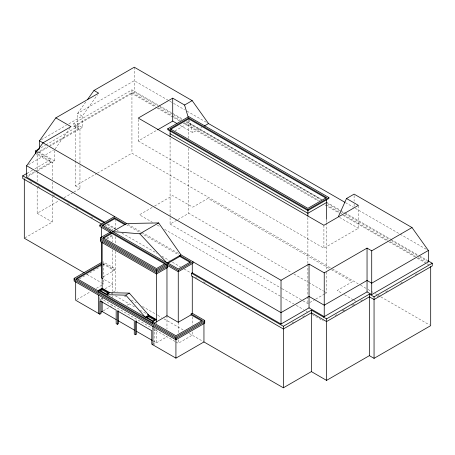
<?xml version="1.0" encoding="UTF-8"?>
<svg xmlns="http://www.w3.org/2000/svg" width="455" height="455" viewBox="0 0 455 455"><rect width="100%" height="100%" fill="white"/><g stroke="black" fill="none" stroke-linecap="round" stroke-linejoin="round"><path stroke-width="0.34" stroke-dasharray="2.27 1.71" d="M85.807 101.926L77.634 113.392L77.634 124.806L82.304 127.502L82.304 116.088L97.427 94.885M55.078 149.001L69.791 128.367M41.325 139.748L66.402 125.267M68.847 123.857L82.304 116.088L77.634 113.392L134.27 80.689L172.934 103.012M79.193 129.3L73.744 126.154L73.744 123.459L131.939 89.857L158.397 105.133M73.744 126.154L131.939 92.553L155.94 106.413M74.523 126.604L134.27 92.103L159.5 106.669M41.104 147.693L45.381 145.225M45.995 144.872L78.414 126.154L78.414 128.85L49.663 145.446M36.821 152.863L47.218 146.863M82.304 127.502L36.372 154.018L51.557 162.782M28.472 164.699L53.451 150.275M27.016 173.355L32.498 170.193M34.938 168.782L50.778 159.637L50.778 162.333L27.016 176.057M27.863 176.466L35.206 172.223M37.611 170.835L54.668 160.985L54.668 149.57M138.235 119.46L138.235 140.993L156.986 130.17M75.302 160.985L75.302 185.868L96.847 173.429M97.461 173.071L131.939 153.17L331.723 268.513M174.908 130.943L188.768 122.941L321.645 199.654M37.151 186.982L37.151 213.287L58.564 200.928M64.07 197.749L73.244 192.448M73.852 192.095L79.972 188.563L79.972 163.686M180.004 125.296L192.761 132.661L201.855 127.411M24.917 237.88L52.336 222.051L52.336 196.458M113.835 228.41L114.615 227.961M114.615 228.859L115.394 228.41L115.394 220.356M152.135 207.469L139.429 214.805L152.345 222.262M154.558 206.069L172.712 195.587L192.761 207.161L207.941 198.397L329.005 268.291M106.635 238.232L111.89 235.195L112.669 235.644L112.669 242.009M106.828 239.017L112.669 235.644M170.085 137.962L170.085 224.076L177.319 219.896M177.922 219.549L188.768 213.287L291.501 272.596M79.346 278.932L100.669 266.624M102.938 263.064L114.228 269.582L115.394 268.911L102.938 261.716M103.217 276.839L114.228 270.48L114.228 269.582M76.906 299.555L90.312 291.814M96.403 288.299L102.494 284.779M105.077 288.8L112.669 284.415L103.16 278.926M99.821 297.308L99.821 299.362L102.159 298.014L102.159 300.852M102.597 298.207L101.38 298.912L151.72 327.97M113.568 291.877L115.394 290.819L117.236 291.888M103.325 310.822L110.918 306.437M111.503 306.101L112.669 305.43M126.973 305.26L129.311 303.912M155.877 329.699L154.126 330.711L152.96 330.034M152.96 343.519L154.126 344.196L166.968 336.78M138.235 140.993L323.909 248.191L358.386 228.285L358.386 205.364M175.88 341.927L178.258 343.298L192.272 335.204L192.272 330.967M302.962 300.789L307.881 303.633L315.116 299.453M315.719 299.106L324.756 293.885M325.359 293.538L326.565 292.844L326.565 270.964M291.837 323.186L295.471 321.088M302.734 316.89L304.554 315.844M342.092 310.845L345.72 308.752M351.772 305.26L353.592 304.207M335.096 315.736L337.536 314.331M343.019 311.163L346.67 309.053M352.767 305.538L354.593 304.48M360.684 300.965L362.516 299.908M377.132 296.859L379.595 295.437M385.755 291.882L387.597 290.819M400.525 283.357L402.374 282.288M415.301 274.826L417.15 273.756M173.548 103.365L184.594 109.74M187.045 111.156L207.912 123.203M345.504 202.646L353.489 207.258M355.332 208.322L399.518 233.83M400.127 234.183L426.517 249.414M159.017 105.492L182.398 118.994M186.709 121.479L321.48 199.29M326.4 202.134L339.942 209.948M340.556 210.301L344.247 212.434M344.862 212.792L390.401 239.08M391.021 239.438L418.714 255.426M419.328 255.778L427.325 260.402M160.114 107.022L173.031 114.484M173.651 114.836L181.647 119.455M185.953 121.94L320.69 199.734M327.458 203.641L344.685 213.583M345.299 213.941L390.828 240.229M391.442 240.581L417.28 255.5M419.743 256.921L428.36 261.892M158.397 107.835L180.555 120.621M184.247 122.753L319.632 200.922M326.4 204.83L339.328 212.292M339.942 212.644L341.785 213.708M344.247 215.13L387.939 240.359M390.401 241.781L415.637 256.347M418.094 257.769L425.482 262.029M131.159 93.002L156.526 107.647M157.14 108.006L173.122 117.231M173.736 117.589L179.27 120.78M182.961 122.913L318.199 200.991M324.961 204.892L339.1 213.059M342.786 215.187L388.274 241.451M388.894 241.804L416.552 257.775M417.167 258.133L426.392 263.456M427.006 263.809L429.463 265.231M339.555 217.416L358.386 228.285M332.338 268.871L358.153 283.778M360.616 285.194L367.378 289.101M367.993 289.454L372.907 292.292M375.369 293.714L377.826 295.13M378.441 295.488L380.283 296.552M380.898 296.905L429.463 324.944M331.462 269.713L352.352 281.776L337.172 290.54L342.035 293.344M73.744 123.459L78.414 126.154M344.463 294.749L353.575 300.01M354.183 300.357L356.612 301.762M293.964 274.018L308.109 282.185M308.729 282.544L323.488 291.069M324.108 291.422L326.565 292.844M170.085 224.076L281.429 288.356M282.043 288.715L302.348 300.436M54.668 160.985L39.488 152.22L39.488 149.536M37.418 151.924L50.778 159.637M157.265 225.1L159.728 226.522M164.647 229.36L281.503 296.825M282.117 297.183L293.805 303.929M296.262 305.351L303.644 309.61M306.101 311.032L307.335 311.743M312.255 314.581L323.323 320.974M75.302 185.868L79.972 188.563M127.9 224.213L141.323 231.965M141.937 232.317L178.542 253.452M126.462 224.736L139.992 232.545M140.612 232.897L178.741 254.914M107.846 224.053L115.394 228.41M107.067 224.497L116.463 229.923M117.077 230.275L118.306 230.986M121.997 233.119L157.055 253.355M161.974 256.199L169.351 260.459M172.428 262.234L180.425 266.852M184.116 268.979L190.878 272.886M24.308 178.514L25.537 179.225M29.848 181.716L32.311 183.137M37.845 186.334L40.307 187.756M52.615 194.859L55.078 196.281M67.391 203.391L69.848 204.813M76.002 208.362L77.85 209.431M90.778 216.893L92.621 217.956M104.929 225.066L112.931 229.684M195.349 277.266L199.04 279.398M203.351 281.884L205.814 283.306M218.121 290.415L220.584 291.837M227.966 296.097L230.429 297.519M37.151 213.287L52.336 222.051M102.938 263.963L114.228 270.48M102.938 264.412L103.717 264.861M87.093 274.484L101.255 282.657M101.869 283.01L103.717 284.079L103.717 262.165M124.005 295.79L126.462 297.212M131.387 300.05L136.307 302.893M142.455 306.442L157.214 314.968M157.828 315.321L161.519 317.453M163.982 318.87L183.046 329.881M189.195 333.43L203.334 341.591M111.077 293.384L112.288 294.084M115.331 295.841L135.385 307.421M140.248 310.225L146.328 313.74M152.328 328.322L175.289 341.58M99.821 299.362L100.993 300.033M135.442 319.922L136.608 320.599M153.409 341.085L156.463 342.848L156.463 329.363M188.973 119.853L192.761 132.661M354.104 195.548L354.104 201.224M354.104 204.062L354.104 206.9M326.565 220.14L326.565 222.262M326.565 222.967L326.565 270.259M323.909 225.27L323.909 248.191M307.881 217.518L307.881 263.399M307.881 264.105L307.881 295.864M307.881 296.575L307.881 303.633M192.272 316.828L192.272 325.308M188.768 120.245L188.768 138.468M188.768 148.353L188.768 213.287M178.258 322.282L178.258 333.492M178.258 339.794L178.258 343.298M166.968 315.764L166.968 329.073M156.463 321.833L156.463 323.886M154.126 328.083L154.126 344.196M134.27 67.203L134.27 92.103M131.939 89.857L131.939 92.553M131.939 93.451L131.939 153.17M115.394 236.702L115.394 243.704M115.394 251.405L115.394 290.819M112.669 249.784L112.669 291.422M112.669 292.121L112.669 297.724M79.972 162.975L79.972 128.85L75.302 126.154L75.302 160.274M52.336 179.395L52.336 162.333L37.151 153.568L37.151 170.631M52.336 182.239L52.336 190.77M37.151 171.342L37.151 182.006"/><path stroke-width="0.68" d="M338.344 216.711L346.517 198.511L354.104 194.126L412.008 227.557L428.36 250.477L428.36 261.892L371.718 294.59L367.048 291.894L323.454 317.067M39.488 148.194L39.488 140.805L55.834 117.885L98.655 93.161L93.986 90.465L87.445 99.634M104.769 222.273L26.64 177.166L26.64 165.751L42.992 142.83L71.02 126.649L55.834 117.885M93.986 90.465L134.27 67.203L192.175 100.635L208.521 123.561L344.89 202.293M35.598 153.568L35.598 150.872L39.267 148.757M101.692 224.093L22.75 178.514L22.75 175.818L27.016 173.355M188.171 117.151L184.582 105.02L172.712 98.166L138.235 118.072L323.909 225.27L358.386 205.364L346.517 198.511M184.582 105.02L192.175 100.635M157.589 129.817L172.712 121.087L176.967 123.544M167.747 128.782L188.768 116.651L328.902 197.555L328.902 198.454L307.881 210.585L167.747 129.681L167.747 128.782L307.881 209.687L328.902 197.555M188.768 117.999L170.085 128.782L307.881 208.339L326.565 197.555L188.768 117.999L188.768 118.897L325.951 198.096M170.688 129.334L188.768 118.897M204.278 126.012L208.521 123.561M110.525 232.613L99.821 226.431L99.821 225.083L114.615 216.546M125.512 224.184L114.615 217.894L102.159 225.083L113.056 231.379M102.75 225.64L114.615 218.792L124.909 224.736M100.6 240.365L156.463 272.613L167.747 266.095L167.747 267.449L156.463 273.961L100.6 241.713L100.6 237.669L111.111 231.601L99.821 225.083M180.982 254.863L166.968 262.95L112.669 231.601L126.683 223.513L158.641 222.927L180.982 254.863L281.025 312.619L309.047 296.438L324.233 305.203L367.048 280.479L371.718 283.181L428.36 250.477M111.89 232.499L102.938 237.669L156.463 268.569L165.415 263.399L111.89 232.499L111.89 233.398L165.415 264.298M103.535 238.221L111.89 233.398M112.669 231.601L139.821 233.79L158.641 222.927M154.126 323.181L166.968 315.764L178.258 322.282L191.106 314.866L191.106 313.967L192.272 313.296L204.727 320.485L204.727 323.181L175.926 339.811L74.131 281.042L74.131 278.346L101.71 262.427M101.704 263.775L76.468 278.346L99.042 291.382L97.876 292.053M76.468 279.245L101.704 264.673M98.655 290.256L152.96 321.611L152.96 322.959L98.655 291.604L98.655 290.256L102.159 288.237L109.86 292.679L129.311 293.122L148.762 315.139L145.259 317.163L125.807 295.147L106.356 294.703L109.86 292.679M102.159 288.908L99.821 290.256L106.356 294.027L108.694 292.679L102.159 288.908L102.159 289.807L108.097 293.236M100.407 290.819L102.159 289.807M100.6 237.669L156.463 269.917L166.968 263.849L178.258 270.367L193.051 261.83L193.051 263.178L178.258 271.715L166.968 265.197L156.463 271.265L100.6 239.017M167.952 263.286L179.816 256.432L190.11 262.376M125.807 295.147L129.311 293.122M100.993 312.17L102.159 311.499L116.19 319.598M75.689 281.73L75.689 300.26L99.821 314.195L100.993 313.518L100.993 300.744M427.945 260.755L432.25 263.24L432.25 265.936L374.055 299.538L369.386 296.842L326.565 321.56L311.385 312.795L283.357 328.976L191.492 275.94L191.492 273.245L192.272 272.795L281.025 324.034L309.047 307.853L324.233 316.617L324.233 272.841L367.048 248.117L371.718 250.819L412.008 227.557M326.565 202.498L307.881 213.287L170.085 133.73M99.821 314.195L99.821 300.709L116.173 310.145L116.173 323.63L117.339 324.307L118.51 323.63L118.51 310.856M148.762 315.815L146.425 317.163L152.96 320.934L155.292 319.586L148.762 315.815L148.762 316.714L154.7 320.144M147.011 317.726L148.762 316.714M152.96 321.611L156.463 319.586L147.545 314.439M152.18 323.408L153.346 322.732L175.926 335.767L202.395 320.485L191.106 313.967M117.339 324.307L117.339 310.822L134.27 320.599L134.27 334.084L135.442 334.755L136.608 334.084L136.608 321.31M74.131 278.346L175.926 337.115L204.727 320.485M204.727 321.833L175.926 338.463L74.131 279.694M39.488 140.805L281.025 280.257L309.047 264.076L324.233 272.841M135.442 334.755L135.442 321.27L151.788 330.711L151.788 344.196L175.926 358.13L203.948 341.95L283.357 387.796L311.385 371.616L326.565 380.38L369.386 355.656L374.055 358.352L430.692 325.655L430.692 266.647M191.492 273.245L283.357 326.28L311.385 310.1L326.565 318.864L369.386 294.14L374.055 296.842L432.25 263.24M35.598 150.872L36.809 151.578M26.64 165.751L126.683 223.513M22.75 175.818L103.99 222.722M167.36 262.728L178.258 269.019L190.713 261.83L179.816 255.534L179.816 256.432M191.106 314.866L201.798 321.042M102.568 278.585L101.38 277.897L101.38 241.941M84.016 272.704L24.308 238.232L24.308 179.225M118.021 320.656L134.498 330.165M136.324 331.223L152.192 340.38M139.821 233.79L166.968 262.95M374.055 296.842L374.055 358.352M371.718 250.819L371.718 294.59M369.386 294.14L369.386 355.656M367.048 248.117L367.048 291.894M326.565 199.802L326.565 219.435M326.565 318.864L326.565 380.38M311.385 310.1L311.385 371.616M309.047 264.076L309.047 307.853M307.881 209.687L307.881 216.108M283.357 326.28L283.357 387.796M281.025 280.257L281.025 324.034M203.948 323.42L203.948 341.95M192.272 263.399L192.272 272.795M192.272 276.191L192.272 313.296M178.258 270.367L178.258 322.282M175.926 337.115L175.926 358.13M172.712 98.166L172.712 121.087M170.085 131.029L170.085 136.551M166.968 263.849L166.968 265.197M166.968 267L166.968 315.764M156.463 269.917L156.463 321.833M152.96 326.28L152.96 344.867M114.615 217.894L114.615 218.792M102.159 242.418L102.159 288.237M102.159 301.563L102.159 311.499M101.38 227.136L101.38 237.715M98.655 294.988L98.655 313.518"/></g></svg>
